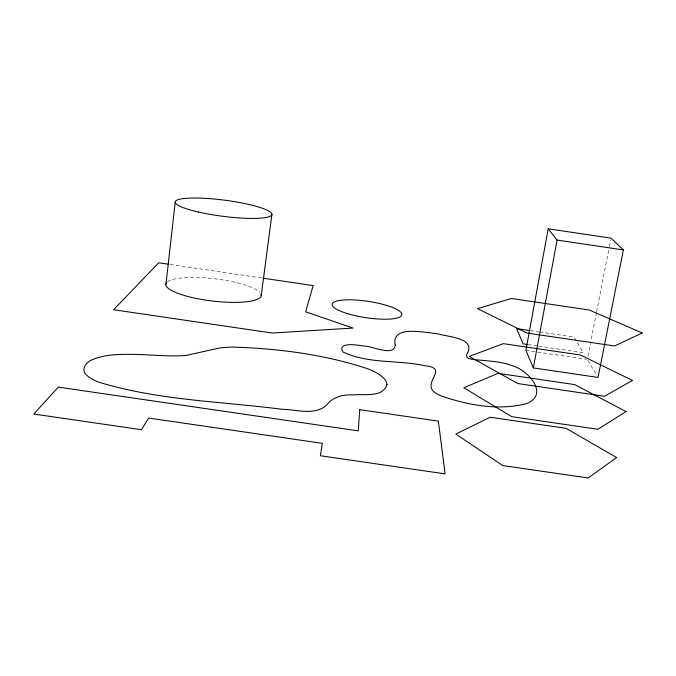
<?xml version="1.0" encoding="UTF-8"?>
<svg xmlns="http://www.w3.org/2000/svg" width="676" height="676" viewBox="0 0 676 676"><rect width="100%" height="100%" fill="white"/><g stroke="black" fill="none" stroke-linecap="round" stroke-linejoin="round"><path stroke-width="0.51" stroke-dasharray="3.38 2.54" d="M587.9 356.303L596.418 312.777M596.621 311.737L609.203 247.484M609.406 246.453L610.622 240.233M170.234 264.477L262.035 278.03M530.178 330.606L538.518 331.84M539.558 331.992L573.949 337.062L576.028 340.535M528.294 344.599L537.631 345.977M538.671 346.129L583.287 352.703L576.543 341.405M525.877 350.362L586.244 359.252M587.824 360.308L596.976 375.628M167.437 281.858A47.996 11.171 6.8 0 1 213.667 278.673A47.996 11.171 6.8 0 1 259.778 292.37"/><path stroke-width="1.01" d="M165.916 284.672L175.211 202.31M261.257 295.387L271.913 214.25M548.202 228.801L525.877 350.362L533.339 367.921L598.049 377.436L623.365 249.934L611.028 238.155L548.202 228.801L557.075 240.073L623.365 249.934M533.339 367.921L557.075 240.073M168.147 264.164L158.75 262.778L113.61 309.726L272.149 333.031L353.058 328.08L305.67 311.805L313.149 285.585L263.074 278.191M529.139 330.454L516.633 328.612L523.106 343.839L527.255 344.447M260.978 294.068A47.996 11.171 6.8 0 1 211.841 300.955A47.996 11.171 6.8 0 1 166.702 282.551M395.249 345.014C394.125 357.46 371.031 345.326 363.713 346.087C359.142 345.174 336.538 341.346 342.977 351.968C368.175 364.094 398.029 359.776 424.976 365.733C448.23 368.217 425.06 380.199 432.657 390.508A29.736 8.543 10.2 0 0 441.141 395.925C468.223 405.203 498.711 410.949 526.857 403.555C550.002 393.669 527.094 369.502 512.239 365.708A19.612 5.112 10.5 0 0 501.829 362.767C492.973 361.009 483.932 360.629 474.966 359.683C471.966 359.26 465.122 359.04 466.761 354.342C476.901 337.941 448.027 336.978 438.918 334.105A51.334 13.055 9.6 0 0 425.212 332.237C414.971 331.164 391.514 327.995 395.249 345.014M359.767 409.648L358.238 430.865L58.28 387.111L33.8 414.042L141.521 429.716L148.619 418.038L322.325 443.338L320.39 455.742L445.104 473.884L438.344 421.131L359.767 409.648M386.976 384.602C382.743 398.139 363.637 393.567 352.737 394.961C342.766 394.319 332.406 397.108 326.255 405.431C314.129 415.816 296.68 409.512 282.374 409.31C220.993 401.383 157.88 400.395 98.417 382.05A51.528 15.666 5.2 0 1 86.9 375.374C79.726 369.696 86.773 361.136 93.44 359.302C105.093 354.503 117.97 354.359 130.383 354.334C147.14 354.461 163.862 356.328 180.627 355.779A39.85 11.129 5.8 0 0 186.982 355.28L219.421 348.022A56.209 16.3 7.1 0 1 232.874 347.075C278.715 348.554 325.122 354.461 368.707 369.121A55.525 16.207 8.3 0 1 379.929 374.986C383.131 377.343 386.647 380.36 386.976 384.602M616.613 457.584L588.095 477.974L502.767 465.544L455.827 434.102L490.134 417.227L566.133 428.347L616.613 457.584M626.06 411.566L597.863 429.268L511.724 416.661L463.837 387.77L497.992 373.338L574.634 384.593L626.06 411.566M632.457 380.419L604.479 396.271L517.791 383.545L469.262 356.413L503.307 343.653L580.38 355.001L632.457 380.419M642.2 332.981L614.568 345.968L527.043 333.057L477.518 308.653L511.394 298.488L589.134 309.98L642.2 332.981M198.372 212.019A48.748 8.104 7.4 0 0 271.896 214.469A48.748 8.104 7.4 0 0 200.392 198.119A48.748 8.104 7.4 0 0 198.372 212.019M347.768 313.723A35.279 8.247 8.6 0 0 401.823 315.016A35.279 8.247 8.6 0 0 351.359 299.831A35.279 8.247 8.6 0 0 347.768 313.723"/></g></svg>
